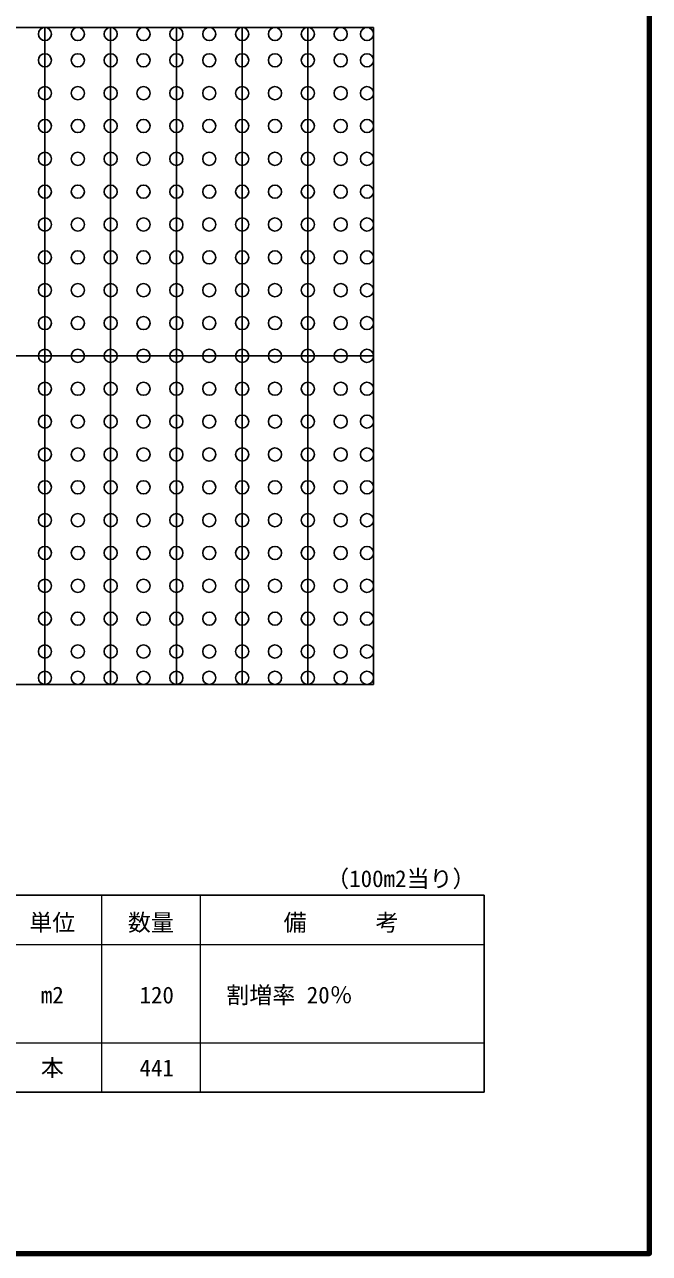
# Model space of a CAD drawing. Units: millimetres, scale not verified. Extents: x 690 to 40690, y 684 to 28809.
# Drawn here: x 31184 to 40690, y 684 to 19390 of the extents above; entities that cross this region are included whole.
import ezdxf
from ezdxf.enums import TextEntityAlignment as Align

# ---------------------------------------------------------------- set-up
doc = ezdxf.new("R2010")
doc.units = ezdxf.units.MM
doc.header["$LTSCALE"] = 100
for name, color, linetype, lineweight in [('C-MTR-FRAM', 5, 'Continuous', 25), ('C-MTR-LINE', 5, 'Continuous', 13), ('C-STR', 7, 'Continuous', 25), ('C-TTL', 2, 'Continuous', 140)]:
    doc.layers.add(name, color=color, linetype=linetype, lineweight=lineweight)
doc.layers.add('C-MTR-TXT', color=5, linetype='Continuous')
doc.styles.add('ＭＳ ゴシック', font='')
doc.styles.get('ＭＳ ゴシック').set_extended_font_data('MS Gothic')

msp = doc.modelspace()

# ---------------------------------------------------------------- linework, layer by layer
at = {"layer": 'C-MTR-FRAM'}
for p, q in [((21099.1, 6139), (38174.7, 6139)), ((38174.7, 6139), (38174.7, 3139)), ((21099.1, 3139), (38174.7, 3139))]:
    msp.add_line(p, q, dxfattribs=at)
at = {"layer": 'C-MTR-LINE'}
for p, q in [((32355.1, 6139), (32355.1, 3139)), ((33855.1, 6139), (33855.1, 3139)), ((21099.1, 5389), (38174.7, 5389)), ((21099.1, 3889), (38174.7, 3889)), ((21099.1, 3889), (38174.7, 3889))]:
    msp.add_line(p, q, dxfattribs=at)
at = {"layer": 'C-STR'}
for p, q in [((36493.3, 19346.8), (26493.3, 19346.8)), ((31493.3, 19346.8), (31493.3, 9346.8)), ((32493.3, 19346.8), (32493.3, 9346.8)), ((33493.3, 19346.8), (33493.3, 9346.8)), ((34493.3, 19346.8), (34493.3, 9346.8)), ((35493.3, 19346.8), (35493.3, 9346.8)), ((36493.3, 9346.8), (36493.3, 19346.8)), ((26493.3, 14346.8), (36493.3, 14346.8)), ((26493.3, 9346.8), (36493.3, 9346.8))]:
    msp.add_line(p, q, dxfattribs=at)
for centre in [(31493.3, 19246.8), (31993.3, 19246.8), (32493.3, 19246.8), (32993.3, 19246.8), (33493.3, 19246.8), (33993.3, 19246.8), (34493.3, 19246.8), (34993.3, 19246.8), (35493.3, 19246.8), (35993.3, 19246.8), (36393.3, 19246.8), (31493.3, 18846.8), (31993.3, 18846.8), (32493.3, 18846.8), (32993.3, 18846.8), (33493.3, 18846.8), (33993.3, 18846.8), (34493.3, 18846.8), (34993.3, 18846.8), (35493.3, 18846.8), (35993.3, 18846.8), (36393.3, 18846.8), (31493.3, 18346.8), (31993.3, 18346.8), (32493.3, 18346.8), (32993.3, 18346.8), (33493.3, 18346.8), (33993.3, 18346.8), (34493.3, 18346.8), (34993.3, 18346.8), (35493.3, 18346.8), (35993.3, 18346.8), (36393.3, 18346.8), (31493.3, 17846.8), (31993.3, 17846.8), (32493.3, 17846.8), (32993.3, 17846.8), (33493.3, 17846.8), (33993.3, 17846.8), (34493.3, 17846.8), (34993.3, 17846.8), (35493.3, 17846.8), (35993.3, 17846.8), (36393.3, 17846.8), (31493.3, 17346.8), (31993.3, 17346.8), (32493.3, 17346.8), (32993.3, 17346.8), (33493.3, 17346.8), (33993.3, 17346.8), (34493.3, 17346.8), (34993.3, 17346.8), (35493.3, 17346.8), (35993.3, 17346.8), (36393.3, 17346.8), (31493.3, 16846.8), (31993.3, 16846.8), (32493.3, 16846.8), (32993.3, 16846.8), (33493.3, 16846.8), (33993.3, 16846.8), (34493.3, 16846.8), (34993.3, 16846.8), (35493.3, 16846.8), (35993.3, 16846.8), (36393.3, 16846.8), (31493.3, 16346.8), (31993.3, 16346.8), (32493.3, 16346.8), (32993.3, 16346.8), (33493.3, 16346.8), (33993.3, 16346.8), (34493.3, 16346.8), (34993.3, 16346.8), (35493.3, 16346.8), (35993.3, 16346.8), (36393.3, 16346.8), (31493.3, 15846.8), (31993.3, 15846.8), (32493.3, 15846.8), (32993.3, 15846.8), (33493.3, 15846.8), (33993.3, 15846.8), (34493.3, 15846.8), (34993.3, 15846.8), (35493.3, 15846.8), (35993.3, 15846.8), (36393.3, 15846.8), (31493.3, 15346.8), (31993.3, 15346.8), (32493.3, 15346.8), (32993.3, 15346.8), (33493.3, 15346.8), (33993.3, 15346.8), (34493.3, 15346.8), (34993.3, 15346.8), (35493.3, 15346.8), (35993.3, 15346.8), (36393.3, 15346.8), (31493.3, 14846.8), (31993.3, 14846.8), (32493.3, 14846.8), (32993.3, 14846.8), (33493.3, 14846.8), (33993.3, 14846.8), (34493.3, 14846.8), (34993.3, 14846.8), (35493.3, 14846.8), (35993.3, 14846.8), (36393.3, 14846.8), (31493.3, 14346.8), (31993.3, 14346.8), (32493.3, 14346.8), (32993.3, 14346.8), (33493.3, 14346.8), (33993.3, 14346.8), (34493.3, 14346.8), (34993.3, 14346.8), (35493.3, 14346.8), (35993.3, 14346.8), (36393.3, 14346.8), (31493.3, 13846.8), (31993.3, 13846.8), (32493.3, 13846.8), (32993.3, 13846.8), (33493.3, 13846.8), (33993.3, 13846.8), (34493.3, 13846.8), (34993.3, 13846.8), (35493.3, 13846.8), (35993.3, 13846.8), (36393.3, 13846.8), (31493.3, 13346.8), (31993.3, 13346.8), (32493.3, 13346.8), (32993.3, 13346.8), (33493.3, 13346.8), (33993.3, 13346.8), (34493.3, 13346.8), (34993.3, 13346.8), (35493.3, 13346.8), (35993.3, 13346.8), (36393.3, 13346.8), (31493.3, 12846.8), (31993.3, 12846.8), (32493.3, 12846.8), (32993.3, 12846.8), (33493.3, 12846.8), (33993.3, 12846.8), (34493.3, 12846.8), (34993.3, 12846.8), (35493.3, 12846.8), (35993.3, 12846.8), (36393.3, 12846.8), (31493.3, 12346.8), (31993.3, 12346.8), (32493.3, 12346.8), (32993.3, 12346.8), (33493.3, 12346.8), (33993.3, 12346.8), (34493.3, 12346.8), (34993.3, 12346.8), (35493.3, 12346.8), (35993.3, 12346.8), (36393.3, 12346.8), (31493.3, 11846.8), (31993.3, 11846.8), (32493.3, 11846.8), (32993.3, 11846.8), (33493.3, 11846.8), (33993.3, 11846.8), (34493.3, 11846.8), (34993.3, 11846.8), (35493.3, 11846.8), (35993.3, 11846.8), (36393.3, 11846.8), (31493.3, 11346.8), (31993.3, 11346.8), (32493.3, 11346.8), (32993.3, 11346.8), (33493.3, 11346.8), (33993.3, 11346.8), (34493.3, 11346.8), (34993.3, 11346.8), (35493.3, 11346.8), (35993.3, 11346.8), (36393.3, 11346.8), (31493.3, 10846.8), (31993.3, 10846.8), (32493.3, 10846.8), (32993.3, 10846.8), (33493.3, 10846.8), (33993.3, 10846.8), (34493.3, 10846.8), (34993.3, 10846.8), (35493.3, 10846.8), (35993.3, 10846.8), (36393.3, 10846.8), (31493.3, 10346.8), (31993.3, 10346.8), (32493.3, 10346.8), (32993.3, 10346.8), (33493.3, 10346.8), (33993.3, 10346.8), (34493.3, 10346.8), (34993.3, 10346.8), (35493.3, 10346.8), (35993.3, 10346.8), (36393.3, 10346.8), (31493.3, 9846.8), (31993.3, 9846.8), (32493.3, 9846.8), (32993.3, 9846.8), (33493.3, 9846.8), (33993.3, 9846.8), (34493.3, 9846.8), (34993.3, 9846.8), (35493.3, 9846.8), (35993.3, 9846.8), (36393.3, 9846.8), (31493.3, 9446.8), (31993.3, 9446.8), (32493.3, 9446.8), (32993.3, 9446.8), (33493.3, 9446.8), (33993.3, 9446.8), (34493.3, 9446.8), (34993.3, 9446.8), (35493.3, 9446.8), (35993.3, 9446.8), (36393.3, 9446.8)]:
    msp.add_circle(centre, 100, dxfattribs=at)
at = {"layer": 'C-TTL'}
msp.add_lwpolyline([(690.4, 684.1), (40690.4, 684.1), (40690.4, 28384.1), (690.4, 28384.1)], close=True, dxfattribs=at)

# ---------------------------------------------------------------- texts
at = {"layer": 'C-MTR-TXT', "style": 'ＭＳ ゴシック'}
for s, p in [('（100m2当り）', (36908.5, 6389)), ('単位', (31605.1, 5721.6)), ('数量', (33105.1, 5721.6)), ('\u3000備\u3000\u3000\u3000考\u3000', (35998.8, 5721.6)), ('m2', (31605.1, 4617.3)), ('割増率 20％', (35213.9, 4617.3)), ('本', (31605.1, 3508.9))]:
    msp.add_text(s, height=256.6, dxfattribs=at).set_placement(p, align=Align.MIDDLE_CENTER)
for s, p in [('120', (33455.4, 4617.3)), ('441', (33455.4, 3508.9))]:
    msp.add_text(s, height=256.6, dxfattribs=at).set_placement(p, align=Align.MIDDLE_RIGHT)

doc.saveas('drawing.dxf')
